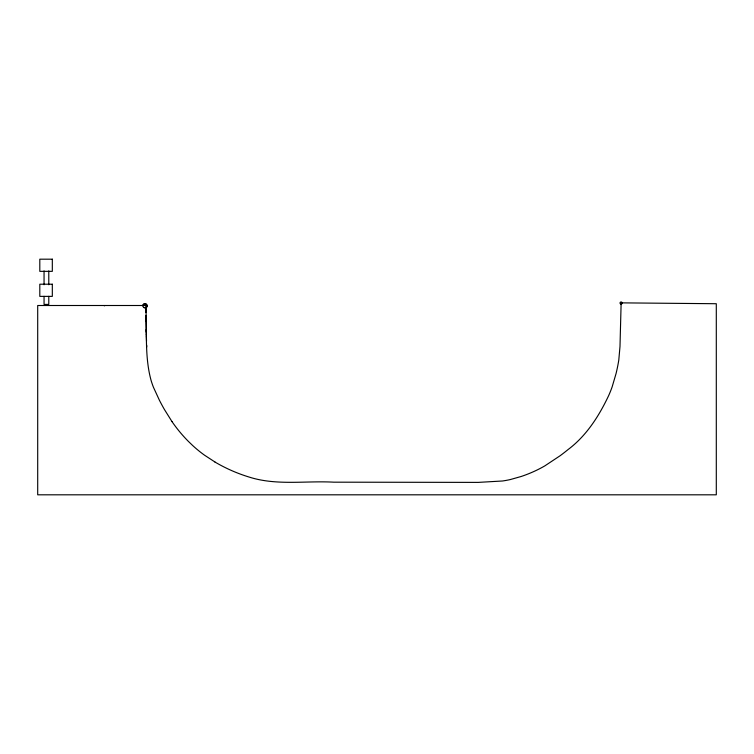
<?xml version="1.0" encoding="UTF-8"?>
<svg xmlns="http://www.w3.org/2000/svg" width="754" height="754" viewBox="0 0 754 754"><rect width="100%" height="100%" fill="white"/><g stroke="black" fill="none" stroke-linecap="round" stroke-linejoin="round"><path stroke-width="1.13" d="M103.939 305.502L104.57 305.813M214.928 461.976L204.541 455.199A124.721 124.721 0 0 1 192.826 445.661L188.453 441.458A144.221 144.221 0 0 1 171.978 421.59M171.987 421.59L164.419 409.497A221.299 221.299 0 0 1 159.443 400.308L153.439 387.254A86.87 86.87 0 0 1 151.064 380.346C144.4 356.058 147.218 330.356 145.767 305.502L37.7 305.502L37.7 494.812L716.3 494.812L716.3 303.721L621.136 302.863L619.995 346.491L618.789 360.082A172.336 172.336 0 0 1 616.056 373.579L612.144 386.887A114.476 114.476 0 0 1 608.648 395.624C598.996 416.057 586.433 435.784 568.12 449.525A234.824 234.824 0 0 1 560.165 455.708L544.774 465.915A124.721 124.721 0 0 1 535.217 470.892A132.836 132.836 0 0 1 521.165 476.49L510.458 479.516A97.718 97.718 0 0 1 502.494 480.995L478.224 482.39L333.739 482.174C305.615 480.618 276.388 485.83 249.018 477.028A158.189 158.189 0 0 1 214.909 462.004M146.738 346.991L146.662 345.134M146.53 341.185L146.38 336.831M146.314 334.522L146.389 336.849M145.908 315.408L146.323 334.531M146.191 329.602L146.257 332.118M145.965 318.471L146.012 321.421M48.784 270.903L48.784 284.767M48.784 296.331L48.784 304.418L44.052 304.418L44.052 296.331M44.052 270.903L44.052 284.767M142.779 305.728A2.158 2.158 0 0 1 144.966 303.749A2.158 2.158 0 0 1 147.087 305.785A2.158 2.158 0 0 1 145.202 308.047M52.318 259.188L39.802 259.188L39.802 271.346L52.318 271.346L52.318 259.188M52.318 284.211L39.802 284.211L39.802 296.379L52.318 296.379L52.318 284.211M145.861 312.222L145.814 308.923L145.861 312.222M143.91 307.566A2.064 2.064 0 0 0 147.068 305.888A2.064 2.064 0 0 0 144.033 303.994A2.064 2.064 0 0 0 143.91 307.566M620.514 303.9A1.056 1.056 0 0 0 622.144 303.061A1.056 1.056 0 0 0 620.608 302.071A1.056 1.056 0 0 0 620.514 303.9"/></g></svg>
